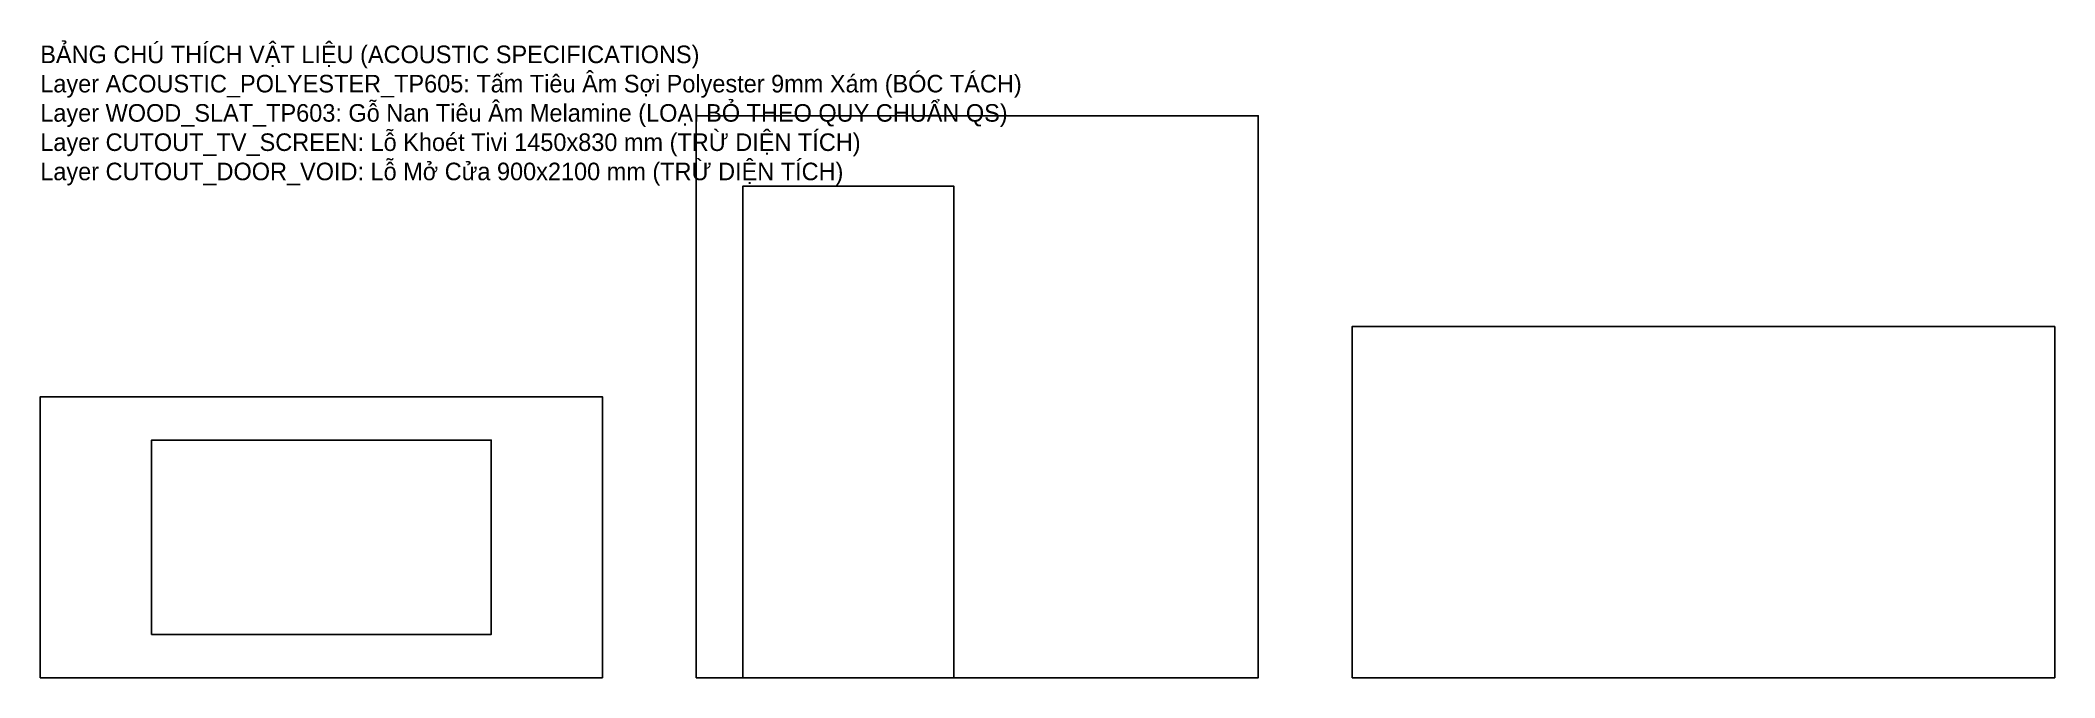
# Model space of a CAD drawing. Header units: metres. Extents: x 0 to 8600, y 0 to 2723.
import ezdxf

# ---------------------------------------------------------------- set-up
doc = ezdxf.new("R2010")
doc.units = ezdxf.units.M
for name, color, linetype in [('ACOUSTIC_POLYESTER_TP605', 4, 'Continuous'), ('ANNOTATIONS', 2, 'Continuous'), ('CUTOUT_DOOR_VOID', 1, 'Continuous'), ('CUTOUT_TV_SCREEN', 1, 'Continuous'), ('WOOD_SLAT_TP603', 30, 'Continuous')]:
    doc.layers.add(name, color=color, linetype=linetype)

msp = doc.modelspace()

# ---------------------------------------------------------------- linework, layer by layer
at = {"layer": 'ACOUSTIC_POLYESTER_TP605'}
for points in [[(2800, 0), (5200, 0), (5200, 2400), (2800, 2400), (2800, 0)], [(0, 0), (2400, 0), (2400, 1200), (0, 1200), (0, 0)]]:
    msp.add_lwpolyline(points, close=True, dxfattribs=at)
at = {"layer": 'CUTOUT_DOOR_VOID'}
msp.add_lwpolyline([(3000, 0), (3900, 0), (3900, 2100), (3000, 2100), (3000, 0)], close=True, dxfattribs=at)
at = {"layer": 'CUTOUT_TV_SCREEN'}
msp.add_lwpolyline([(475, 185), (1925, 185), (1925, 1015), (475, 1015), (475, 185)], close=True, dxfattribs=at)
at = {"layer": 'WOOD_SLAT_TP603'}
msp.add_lwpolyline([(5600, 0), (8600, 0), (8600, 1500), (5600, 1500), (5600, 0)], close=True, dxfattribs=at)

# ---------------------------------------------------------------- texts
at = {"layer": 'ANNOTATIONS', "insert": (0, 2700), "char_height": 75, "attachment_point": 1}
msp.add_mtext('BẢNG CHÚ THÍCH VẬT LIỆU (ACOUSTIC SPECIFICATIONS)\\PLayer ACOUSTIC_POLYESTER_TP605: Tấm Tiêu Âm Sợi Polyester 9mm Xám (BÓC TÁCH)\\PLayer WOOD_SLAT_TP603: Gỗ Nan Tiêu Âm Melamine (LOẠI BỎ THEO QUY CHUẨN QS)\\PLayer CUTOUT_TV_SCREEN: Lỗ Khoét Tivi 1450x830 mm (TRỪ DIỆN TÍCH)\\PLayer CUTOUT_DOOR_VOID: Lỗ Mở Cửa 900x2100 mm (TRỪ DIỆN TÍCH)', dxfattribs=at)

doc.saveas('drawing.dxf')
